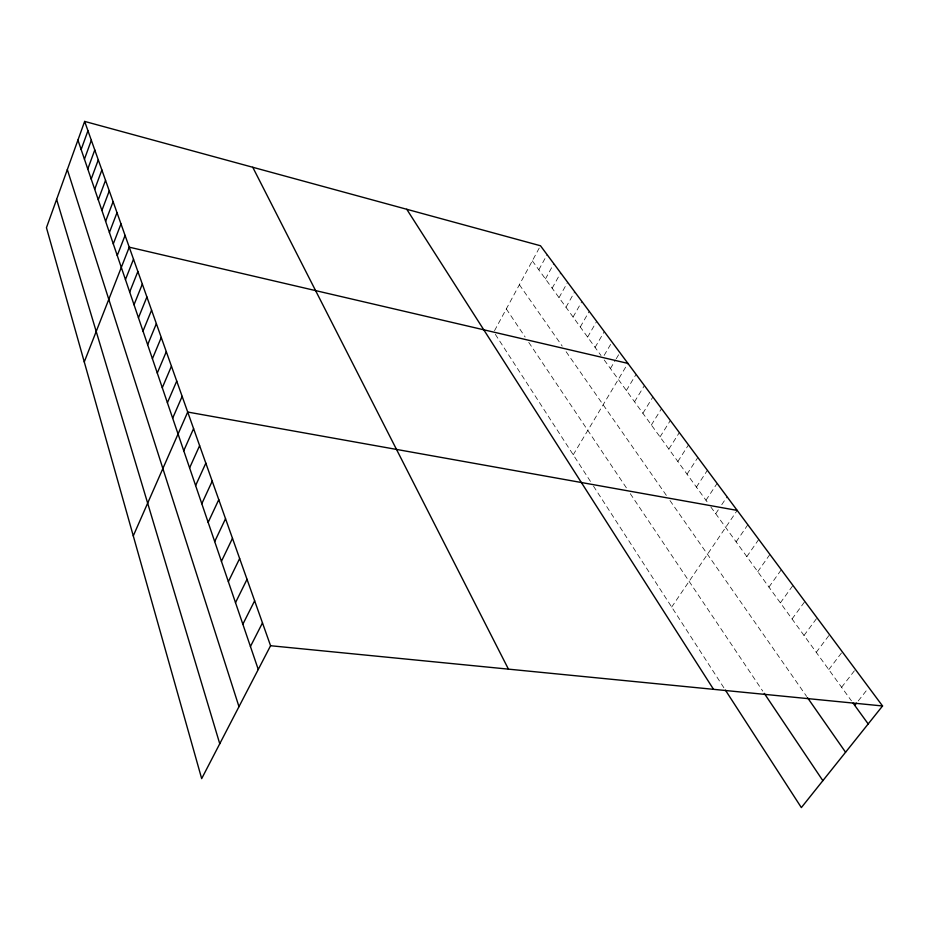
<?xml version="1.0" encoding="UTF-8"?>
<svg xmlns="http://www.w3.org/2000/svg" width="929" height="929" viewBox="0 0 929 929"><rect width="100%" height="100%" fill="white"/><g stroke="black" fill="none" stroke-linecap="round" stroke-linejoin="round"><path stroke-width="0.7" stroke-dasharray="4.64 3.48" d="M494.518 330.701L540.481 245.755M538.832 269.805L547.1 254.651M545.451 278.932L553.823 263.697M552.174 288.211L560.663 272.905M559.026 297.652L567.619 282.265M565.993 307.255L574.691 291.787M573.077 317.021L581.902 301.472M580.288 326.962L589.23 311.343M587.627 337.088L596.685 321.376M595.094 347.388L604.291 331.595M604.129 355.424L612.025 342M610.434 368.546L615.532 359.953M616.252 358.733L619.898 352.602M573.228 454.78L627.911 363.39M626.355 390.494L636.086 374.375M634.542 401.769L644.412 385.581M642.88 413.266L652.89 396.997M651.368 424.983L661.541 408.632M660.031 436.92L670.355 420.489M668.857 449.09L679.343 432.577M677.856 461.504L688.505 444.91M687.042 474.162L697.853 457.486M696.402 487.075L707.387 470.318M705.959 500.255L717.118 483.405M715.713 513.702L718.732 509.185M721.763 504.668L727.059 496.771M671.69 607.055L737.196 510.404M736.128 541.851L747.857 524.757M746.835 556.61L758.761 539.424M757.762 571.683L769.909 554.427M768.945 587.093L781.301 569.756M780.372 602.851L792.948 585.433M792.065 618.969L804.874 601.469M804.015 635.459L817.067 617.866M816.254 652.332L829.551 634.67M828.784 669.6L842.324 651.856M841.604 687.286L855.412 669.461M858.257 700.919L867.059 689.736M532.317 260.84L601.005 355.54M604.245 359.999L707.584 502.496M710.836 506.979L851.452 700.861M519.392 284.727L562.219 346.111M566.121 351.708L666.708 495.877M669.96 500.522L806.627 696.413M506.305 308.916L525.152 337.006M528.764 342.383L627.238 489.13M630.268 493.647L762.744 691.095M495.331 334.312L590.438 481.408M593.503 486.146L724.643 688.958"/><path stroke-width="1.39" d="M84.644 121.409L46.45 227.698L201.674 778.63L270.571 645.725L84.644 121.409L540.481 245.755L882.55 705.97L801.355 807.591L725.41 690.131M81.148 149.534L87.953 130.734M84.434 159.184L91.332 140.256M87.79 169.02L94.77 149.964M91.205 179.065L98.288 159.881M94.7 189.307L101.876 169.995M98.265 199.77L105.534 180.331M101.9 210.453L109.274 190.875M105.616 221.357L113.106 201.651M109.413 232.505L117.008 212.66M113.292 243.886L120.991 223.912M117.251 255.533L125.078 235.42M84.272 361.927L129.247 247.172L627.911 363.39M125.45 279.583L133.509 259.203M129.688 292.031L137.875 271.5M134.02 304.758L142.334 284.088M138.456 317.776L146.898 296.978M142.996 331.107L151.578 310.158M147.653 344.752L156.362 323.664M152.414 358.733L161.274 337.494M157.291 373.052L166.303 351.673M162.285 387.73L171.447 366.2M167.406 402.768L176.731 381.099M172.666 418.189L182.154 396.369M133.277 535.882L187.704 412.046L737.196 510.404M183.745 450.739L193.58 428.617M189.597 467.914L199.619 445.653M195.613 485.577L205.832 463.153M201.802 503.727L212.218 481.152M208.154 522.388L218.779 499.663M214.692 541.584L225.538 518.707M221.427 561.348L232.482 538.321M228.36 581.693L239.647 558.515M235.501 602.654L247.033 579.324M242.852 624.242L254.639 600.773M250.435 646.514L262.477 622.894M854.738 705.39L856.503 703.148M270.571 645.725L882.55 705.97M853.101 703.125L868.197 723.946M807.429 697.574L845.576 752.246M764.277 693.371L822.862 780.674M406.751 209.269L713.53 689.33M252.758 167.266L508.43 669.135M77.931 140.082L258.262 669.472M67.329 169.601L238.974 706.667M56.623 199.387L219.755 743.757"/></g></svg>
